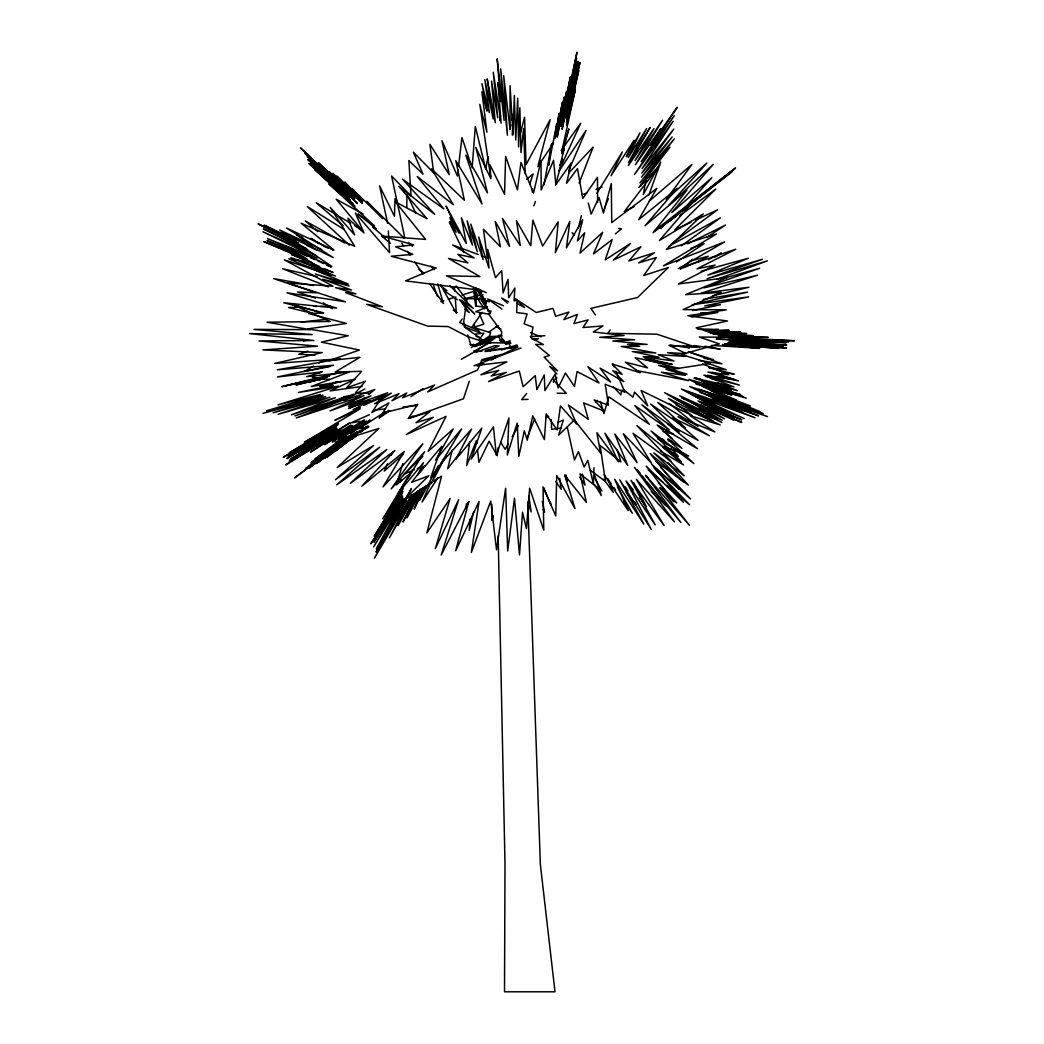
<?xml version="1.0" encoding="UTF-8"?>
<svg xmlns="http://www.w3.org/2000/svg" width="1044" height="1044" viewBox="0 0 1044 1044"><rect width="100%" height="100%" fill="white"/><g stroke="black" fill="none" stroke-linecap="round" stroke-linejoin="round"><path stroke-width="1.5" d="M406.821 207.156L406.938 194.171L415.708 213.12M593.984 467.856L593.37 483.698L587.798 460.3L584.17 466.981L578.428 451.582L574.461 459.986L567.284 427.218M512.226 134.95L513.478 113.848L511.978 120.164M466.394 503.795L466.068 508.598L468.782 501.577L455.667 550.775L479.065 501.472L471.353 552.446L490.745 501.12L496.539 549.783L505.622 488.318L507.684 550.997L514.496 498.184L519.494 554.886L522.522 512.343L526.45 528.695L529.647 488.24L543.78 530.208L543.05 486.909L555.773 515.945L556.726 475.451L574.996 508.702L564.765 475.164L586.428 502.477L580.046 473.859L601.892 491.032L593.449 475.842M470.087 518.972L469.239 530.274L473.754 511.521M458.12 169.585L457.35 175.966L441.977 140.718L449.259 174.648L429.906 144.359L433.756 172.86L413.333 152.176L423.055 174.178L408.856 160.528L411.049 195.985L391.591 176.058L404.707 237.353M458.512 166.387L461.957 137.651L472.149 167.784L475.294 126.454L485.747 169.18L488.031 156.574M498.171 447.732L497.205 455.745L489.114 441.194L478.961 462.335L477.486 449.886M553.359 382.261L553.751 379.063M469.709 441.521L466.642 465.598L476.39 440.542L476.756 443.661M463.184 325.193L466.916 299.993L456.124 285.991M485.238 307.106L485.721 303.961M532.166 191.992L532.675 188.899M499.75 120.569L500.572 115.78M543.963 184.814L551.663 143.785L548.609 165.357L556.765 123.74L554.742 138.421L559.101 113.431L555.956 135.785L562.338 102.547L556.83 136.346L564.204 97.027L557.209 137.103L566.605 91.415L560.367 125.959L570.363 76.864L561.189 126.246L576.98 52.2L564.06 117.032L576.536 58.164L562.103 129.378L576.666 61.035L565.626 116.876L578.232 61.4L566.148 118.037L578.441 65.38L566.566 119.29L579.981 62.496L566.527 122.696L578.728 70.457L566.579 125.202L575.388 89.471L561.698 151.772L568.889 128.869L562.103 153.859L564.282 148.679L559.91 165.905L562.612 159.171L555.578 184.853M621.78 390.143L620.749 394.828L613.376 386.815M509.733 129.626L510.855 124.888M578.35 228.192L581.391 215.625M452.287 449.86L447.667 468.782L460.247 452.47M520.499 132.966L524.571 117.228L526.032 164.665L550.149 119.695L537.817 166.648L553.542 142.884M493.251 515.827L491.998 520.434L491.854 504.513M402.814 463.653L396.407 484.899L412.445 471.457M529.765 184.162L533.092 173.943L526.528 179.385M469.291 381.19L463.471 398.769L408.217 418.487L417.757 404.354L382.822 413.019L388.877 402.906L371.821 412.524L381.595 397.738L354.66 405.764L364.761 397.62M533.889 205.838L535.455 201.401M648.859 195.202L660.748 161.964L643.313 194.536L646.249 177.911L640.977 185.845M579.094 183.209L593.136 147.126L568.915 172.834M527.611 436.914L534.659 418.814M603.484 210.849L608.339 198.791M438.676 465.859L431.42 483.502L444.796 457.729M480.645 294.512L481.884 291.602M568.641 170.694L586.049 130.422L559.127 170.981M387.454 463.823L384.218 471.092L402.958 454.61M391.33 455.106L392.622 452.196M430.559 483.02L422.076 502.047L437.945 477.708M558.892 170.89L580.725 123.218L561.176 150.44M420.158 489.231L406.99 517.889L422.898 487.887L414.142 509.237L425.352 486.23L419.688 500.311L438.389 465.689M418.2 490.837L402.971 522.026L420.001 489.218M492.82 359.684L494.895 355.56M468.795 501.577L441.181 555.043L458.616 499.776L435.322 548.687L450.081 498.575L426.865 532.897L441.573 476.09L402.997 500.885L428.81 475.764L411.597 482.367L424.66 465.611M417.796 490.758L398.025 525.732L413.881 494.151L389.425 537.882L411.793 494.451L374.404 558.201L406.246 500.193L376.075 552.106L411.44 488.618L376.284 548.805L403.545 498.732L373.661 546.808L402.827 496.931L373.909 542.201L402.305 495.13L370.868 543.807L402.88 491.411L374.196 536.329L403.18 488.618L382.757 518.855L412.158 469.983M508.245 443.739L505.1 449.298L500.846 442.46M512.173 436.783L518.45 425.665M490.132 351.567L491.737 348.748M596.816 193.414L622.302 152.019L610.988 175.81L634.086 140.209L626.413 156.678L639.985 132.862L628.253 157.592L646.641 128.556L628.488 162.59L650.138 127.446L628.357 165.578L653.975 128.556L635.091 160.528L662.548 120.23L635.404 164.743L660.917 128.66L650.399 145.364L677.23 107.284L641.12 161.703L674.307 115.662L634.53 174.413L673.106 121.3L642.06 168.619L673.811 129.051L641.825 173.017L672.153 136.96L641.499 177.088L674.293 138.891L639.959 182.896L670.039 147.126L638.863 187.463L659.704 165.161L624.286 211.684L634.243 206.595M398.599 492.546L406.39 480.684M408.113 478.048L409.848 475.411M610.192 329.904L607.882 333.245L656.885 334.197L695.434 347.065L668.969 345.342L686.339 353.655L667.416 352.611L685.843 356.422L658.164 354.673L674.032 361.015L643.182 356.748L664.545 363.86L635.183 357.727L647.554 367.84L625.16 362.124L640.168 372.747L612.084 363.978L622.185 374.352L612.841 370.75L623.803 381.608L600.078 368.167L610.623 382L587.889 366.744L598.982 382.978L577.11 371.599L574.461 386.502L565.443 373.021L558.096 387.885L555.134 374.222L544.89 390.587L544.263 374.94L536.903 389.686L535.259 375.618L523.161 386.75L519.286 371.025L488.553 381.569L506.301 372.408L491.124 376.01L498.771 370.372L480.853 374.783L506.888 361.837L474.106 365.7L520.995 347.978M482.302 312.273L472.058 326.889L490.589 332.749L487.705 341.023L481.441 340.213M462.166 319.059L459.712 322.531L478.661 330.609L480.175 332.958L464.123 326.707L486.36 342.719L467.477 336.494L448.202 326.563L427.688 326.12L366.757 304.378L382.3 306.766L345.538 292.529L355.952 293.886L335.476 287.635L351.554 290.023L322.583 279.231L349.101 286.004L315.353 273.972L348.226 284.059L306.531 266.52L335.45 276.06L290.989 257.698L333.101 272.445L324.149 268.582M480.096 338.387L483.881 333.153L475.646 334.041M446.532 455.758L430.663 477.76L441.795 446.258L417.809 474.876L423.394 462.766L398.443 492.898L424.582 451.804L391.2 488.892L422.833 443.831L383.07 486.869L404.328 451.439L361.824 486.165L394.945 450.486L350.353 483.333L386.802 449.507L336.677 484.886L379.742 447.145L335.437 479.744L373.661 445.41L337.16 467.555L378.894 428.445L335.346 442.186L369.002 426.879L351.945 429.828L367.018 421.463M401.718 479.64L399.8 482.197L401.901 479.822M526.685 393.484L521.687 399.591L528.107 399.343M411.923 499.149L419.062 490.602M682.946 209.844L711.851 177.715L671.775 212.545L713.209 164.365L668.604 205.577L706.84 163.021L666.229 199.574L691.963 164.391L649.277 201.114M422.807 456.411L404.158 473.976L414.416 469.787M356.617 397.673L348.565 404.902L363.051 399.487M595.458 402.279L597.507 400.452M485.956 343.071L491.215 338.439L488.24 337.917M698.097 262.305L700.498 260.282L683.22 267.995M556.87 377.837L553.751 380.46L566.461 393.431L557.131 393.197M615.386 233.908L621.493 228.806L618.492 228.427M680.336 269.287L692.498 259.356M368.545 394.567L374.848 389.477L344.259 400.413L364.852 388.916M356.904 435.139L351.972 439.08L357.126 435.152M360.611 432.19L368.01 426.278M654.118 231.115L735.537 167.967L685.882 207.09M388.681 410.37L379.116 417.9L389.738 410.814M353.72 436.209L327.033 457.063L355.495 435.283M357.531 433.221L361.341 430.245L357.544 433.143M731.1 171.581L672.975 217.452L732.157 171.503L670.17 220.075L709.006 189.825M353.407 435.844L324.658 458.212L353.759 436.027M355.978 435.048L334.915 451.439L356.487 434.957M359.697 432.151L367.136 426.37L360.663 431.316M665.589 223.794L676.89 214.999M683.154 210.105L695.709 200.331M685.086 207.847L728.529 174.061M669.87 220.61L679.761 212.937M683.468 210.066L688.414 206.229L683.363 210.131M669.648 220.95L677.269 215.038M665.654 223.807L677.034 215.012M660.565 228.166L662.992 226.3M669.922 220.636L679.866 212.989M360.297 432.046L367.906 426.226M364.865 429.254L367.436 427.296M660.565 228.062L662.744 226.587M353.368 435.779L316.697 463.471L352.611 435.818L308.502 468.495L357.387 431.59L294.578 477.878L347.456 437.958L305.605 468.586L343.006 440.698L312.848 462.662L347.143 437.018L311.047 463.158L344.037 438.976L311.621 462.231L338.804 442.225L315.001 459.047L355.312 428.431M679.748 215.769L715.766 189.029L674.855 229.771L691.024 222.215M671.37 243.918L717.476 209.857L695.434 220.153M357.896 426.526L361.785 423.681M681.301 245.888L720.295 217.87L669.087 246.136M488.892 332.149L498.132 325.532M410.984 396.629L422.937 388.655M676.564 261.953L704.152 243.578L690.984 248.224M706.84 237.34L725.489 225.06L687.722 243.839M385.236 411.767L359.645 428.366L370.098 420.001L350.262 433.86L366.353 421.163L338.674 439.354L364.63 420.458L332.279 442.043L364.121 419.845L324.684 444.587L352.572 425.521L310.446 452.156L350.888 425.012L285.73 464.893L340.775 429.606L289.162 461.344L350.118 422.689L290.023 459.504L337.225 429.071L286.708 458.642L336.546 428.131L287.883 456.071L336.142 427.192L283.302 457.259L337.617 425.065L289.318 452.783L338.53 423.486L304.457 442.251L360.167 408.856L334.915 420.262L360.128 407.395L353.185 409.744L369.889 400.752L361.146 403.858L363.978 402.436M714.762 257.281L721.378 253.013L708.406 259.708M471.288 347.574L489.179 336.416L490.275 336.755L474.994 346.634L494.673 338.256L476.469 350.706L461.357 359.267M413.111 415.917L409.065 418.409L429.906 411.636L415.956 422.742L433.417 417.3L406.338 434.5L446.088 416.373L428.157 451.399L453.213 428.98L435.635 460.039L461.605 428.94L441.077 463.301L471.614 429.123L455.706 459.49L481.819 428.171L471.183 459.112L493.434 426.931L496.344 455.314L508.937 418.018L507.332 455.067L517.172 423.094L518.829 456.332L524.31 430.807L527.259 440.176L532.792 415.864L544.381 439.55L546.182 413.894L557.104 430.024L560.432 405.894L576.614 424.034L568.419 405.02L588.32 419.336L583.661 402.906L604.346 411.179L594.127 399.891L608.469 405.202L605.207 384.218L624.912 392.244L615.921 371.338M471.679 345.368L473.611 344.181M315.092 375.709L312.313 377.393L329.787 379.468M319.268 373.191L322.048 371.52M313.526 366.092L304.013 371.52L330.4 366.483M318.955 362.999L324.397 359.893M356.67 403.963L348.631 408.543L367.501 401.274M697.17 262.501L708.197 256.237L689.862 261.078M474.394 351.11L489.545 342.719L510.66 343.071M477.956 366.496L483.75 363.612M490.993 360.01L496.787 357.126L481.519 360.702M545.673 417.626L548.583 416.308M369.459 414.677L350.549 423.042L360.049 421.267M509.994 340.67L505.609 342.549L510.294 341.975M557.613 422.481L563.368 420.079L558.618 435.126L574.396 419.975L600.574 453.005L596.881 432.725L618.479 461.905L604.907 433.221L627.744 465.428L614.759 434.03L637.101 462.636L623.372 433.743L651.508 463.249L633.003 433.273L670.992 461.148L636.879 425.574L681.249 461.605L651.091 431.041L693.882 463.562L667.521 439.015L681.954 448.346L657.159 424.986L697.653 448.816L667.599 423.916L698.084 440.333L673.798 419.14M417.339 468.599L421.737 466.798M501.381 350.066L505.766 348.291L485.499 350.51M487.496 306.936L475.633 311.699L489.597 314.348M582.356 194.706L586.924 192.931M596.033 189.395L602.114 187.033M340.605 398.599L346.464 396.328M717.137 279.231L767.418 260.87L707.049 278.774L762.342 259.317L707.858 275.068L748.274 258.246L701.137 271.27M307.863 351.202L298.845 354.229L315.014 355.13M506.196 344.089L509.198 343.124M440.829 301.716L443.857 300.763M448.398 299.341L455.954 296.953M462.009 295.047L475.62 290.754L476.364 306.179L483.75 306.949M517.158 344.951L506.536 348.161L517.446 346.086M533.875 339.887L538.43 338.517L532.179 339.287M720.543 279.205L759.64 268.282L703.93 287.87L757.618 275.198L700.798 293.299L748.939 287.244L712.647 295.765M323.575 378.437L308.358 382.195L323.901 378.424M323.718 378.032L311.282 381.099L322.948 378.306M298.336 383.631L329.656 375.971L281.802 386.685L307.275 380.721M322.622 378.424L295.987 384.962L322.792 378.489M326.785 376.962L296.444 384.336L326.615 376.962M286.526 385.458L341.466 372.069M482.902 294.695L464.567 298.623L485.682 298.91M489.297 338.674L501.968 335.998M692.446 310.577L720.386 304.77L704.687 305.892L748.678 296.887L692.172 304.731L747.53 292.15L703.238 299.341M303.608 340.866L308.293 339.992M490.067 338.426L498.797 336.847L501.72 342.328M691.18 316.971L717.815 312.469L700.511 312.913M669.282 369.798L710.311 363.442L681.432 354.503L719.355 343.881L699.219 337.042L726.219 337.29L696.152 327.816L727.498 320.978L687.839 315.771L726.298 309.833L683.102 309.598L721.195 292.398L685.503 294.63L727.342 277.56L678.391 283.981L715.062 265.111L696.974 268.817L735.746 249.229L678.417 268.517L724.653 241.908L663.449 265.842L716.523 234L666.398 249.438L703.33 213.942L659.43 240.485L691.924 202.797L653.113 232.708L686.952 190.138L645.022 225.765L677.23 188.311L638.536 219.814L656.833 188.364L611.732 222.555L611.327 183.392L603.445 213.067L599.008 197.407L591.139 214.072L588.333 203.071M362.098 386.424L330.074 390.913L355.169 379.311L311.269 386.515L349.061 372.095L306.675 376.675L321.957 371.938L277.495 376.949L333.558 365.269L277.273 369.798L340.474 358.81L274.572 363.429L322.152 352.585L262.931 349.91L317.65 346.177L259.069 340.97L313.905 340.514L249.581 333.61L312.143 334.589L253.992 329.382L310.329 329.669L267.107 322.218L330.256 321.435L291.289 303.974L323.04 313.409M561.046 428.066L551.676 429.332L551.232 419.61M499.998 339.861L503.169 339.444M490.014 342.967L470.935 345.29L467.816 334.967M301.39 322.048L327.203 319.203M474.576 351.697L482.38 350.849M374.248 410.109L385.445 408.896M403.049 406.977L417.443 405.411M335.15 382.169L341.192 381.556L319.699 386.567L333.271 385.301L298.401 392.44L338.36 386.176L278.004 404.876L320.534 394.423L266.52 410.827L323.001 395.35L262.944 413.359L325.584 396.576L273.137 412.758L330.021 397.151L278.187 414.259L335.307 397.712L291.367 414.833L353.799 394.188L294.93 415.917L348.148 398.116L296.222 417.952L364.03 395.585L330.008 410.892L370.959 395.924L348.683 406.677L387.663 392.779L363.703 405.333L391.343 393.157L374.47 403.858L399.043 393.614L391.918 400.831L406.808 393.001L402.527 397.764L434.682 384.988L427.675 391.944L477.604 369.967L481.989 359.645L503.312 353.994L517.85 346.973L485.003 351.554L499.123 345.995L494.608 345.773L476.69 352.037L473.898 350.732M530.287 336.651L544.89 335.685M501.538 335.333L498.458 335.516L501.355 335.672M479.183 344.324L482.041 344.168M488.357 336.586L500.976 336.09M299.745 307.158L288.575 307.549L311.882 313.213M320.495 306.414L330.074 306.075M343.515 396.629L349.936 396.563M357.962 396.472L361.159 396.446M713 333.702L746.786 333.532L710.22 333.01L740.77 332.201L707.101 331.496L729.143 330.243L704.061 330.374L718.507 329.486L697.379 328.912M491.189 311.099L487.992 310.995L490.732 312.352M644.866 356.709L659.025 357.231L632.403 351.567L655.854 353.029L621.154 346.477L639.607 346.36L627.483 344.416L647.189 344.429L612.867 340.957L634.621 339.796L599.765 337.29L624.038 335.502L593.253 331.953L602.988 325.95L583.022 327.503L588.111 319.908L573.926 323.575L577.449 314.479L563.877 319.634L568.876 312.065L555.643 316.332L553.02 308.398L536.224 312.469L514.888 298.401L524.662 307.575L516.754 303.308M507.762 343.084L510.699 343.202M712.987 333.989L753.181 335.646L718.389 335.516L768.423 337.408L718.559 336.821L794.419 340.762L728.477 338.674L788.729 341.688L716.197 339.052L786.184 342.667L729.443 340.997L786.693 345.12L728.673 342.106L783.17 346.504L727.746 343.058L786.615 348.03L724.614 343.92L778.693 348.291L722.357 344.664L759.601 348.357L711.564 345.407M369.837 393.457L355.43 392.857L365.361 381.19L346.386 387.95L361.681 371.286L335.15 372.069L359.919 357.309L328.925 360.689L359.371 350.027L321.487 342.145L348.174 335.737L307.719 328.886L346.464 323.444L308.528 313.552L323.679 312.861L283.798 302.76L336.638 308.084L287.009 292.803L345.551 301.82L287.766 282.989L333.062 286.213L284.386 259.865L330.765 275.133M470.061 344.611L477.395 345.016M686.234 346.021L699.741 347.495L693.869 345.603L720.243 349.127L704.804 346.19M377.119 399.304L381.712 399.839M499.972 340.67L504.709 341.257M480.723 290.284L405.503 280.875L436.235 267.969L391.213 256.263L412.811 254.331L395.741 246.802L413.75 244.87L382.352 236.127L425.613 239.415L395.467 201.91L427.087 218.744L398.821 186.38L434.722 214.359L402.475 179.137L443.739 208.826L417.261 176.501L453.37 204.728L431.459 168.841L464.41 200.252L455.797 160.632L482.015 203.998L465.872 155.165L487.47 192.84L475.803 147.387L490.902 178.733L489.858 164.613L504.526 194.275L505.648 156.404L517.459 189.838L520.982 162.446L533.562 193.049L541.053 160.163L541.157 190.008L553.555 160.28L555.839 184.788L571.316 162.747L566.527 183.3L577.449 168.58L582.8 198.451L597.507 177.271L597.599 202.627M708.954 367.527L726.206 369.759L704.831 362.268M694.169 378.333L700.146 379.142L695.474 377.928M670.144 345.172L689.301 347.809L683.246 345.982M721.691 372.382L734.232 374.13L708.967 367.723M704.061 358.327L713.639 359.671L688.909 352.024M489.284 301.325L486.165 300.881L489.231 301.846M698.645 360.441L721.9 363.808L688.335 351.737M311.112 262.109L288.718 258.834L325.989 274.363M313.526 285.56L273.541 278.591L316.215 292.777L297.605 292.007L315.588 298.14M696.113 384.153L716.132 388.316M716.889 376.427L738.46 380.929L712.191 372.251M711.982 378.972L716.667 379.951L712.021 378.815M313.226 305.827L316.332 306.479M657.916 438.558L663.762 439.85M668.16 440.829L672.558 441.808L668.591 439.146M317.063 276.569L282.65 268.765L328.416 286.852M644.709 357.922L672.362 364.369L645.57 359.541L679.279 368.571L658.516 365.348L687.03 374.17L665.863 369.211L685.229 375.292L661.374 372.225L688.675 380.642L635.77 370.398M476.09 336.416L479.222 337.16L480.331 345.172M663.044 431.577L673.51 434.082L658.19 425.795M705.535 376.466L739.296 385.053L707.506 375.214M723.753 389.712L726.911 390.56M703.565 382.117L731.687 389.83L703.878 380.734M701.986 384.662L743.263 396.72L718.494 388.825M725.632 390.247L740.875 394.789L715.192 386.515M702.638 386.371L731.818 395.05L701.699 385.236M697.797 413.737L716.732 419.401L695.526 404.354M720.308 393.862L724.888 395.271L711.29 390.587M704.308 403.976L716.484 407.799L695.696 395.206M712.178 397.894L767.484 416.569L716.576 397.62M723.753 403.845L758.557 415.838L713.535 398.678M713.587 396.511L709.098 394.841L763.177 413.411L709.215 393.118L750.466 406.025L720.216 394.449M478.282 254.54L452.665 244.975L474.172 257.907L457.833 254.358L467.921 262.931L448.555 258.455L479.875 276.543L446.467 275.825L486.269 292.633M481.297 255.663L487.326 257.92L483.437 229.302L500.467 246.789L495.221 221.511L509.446 246.306L502.464 218.418L520.251 245.549L516.48 220.754L530.757 245.745L532.884 220.14L542.658 246.084L558.175 221.824L555.382 252.7L569.841 221.38L566.409 247.898L582.709 219.605L577.436 240.916L584.679 232.799L579.994 253.079L602.74 232.277L593.475 253.927L612.215 239.585L605.233 259.852L630.498 243.474L613.402 260.1L640.99 246.749L628.814 260.974L654.588 252.687L638.706 262.892L656.402 257.503L643.743 275.512L668.356 267.499L637.519 297.54L590.865 308.398L595.432 314.949M699.898 392.322L749.997 411.623L699.128 389.242L759.719 411.545L717.554 393.862L736.229 399.956L696.296 383.096L746.199 398.142L701.438 380.682L737.377 390.678L716.85 382.391M663.553 446.258L688.714 456.111L657.851 439.015M530.535 332.71L541.014 336.834M306.936 258.834L263.858 241.634L307.81 260.517L291.289 254.41L319.66 266.651M711.564 400.178L755.06 417.744L698.384 397.281L744.202 418.5L708.067 403.897M704.23 404.55L741.736 419.871L713.574 407.382M298.388 253.483L266.99 240.616L304.026 256.928M326.798 265.124L331.287 266.964L326.837 264.993M707.91 409.326L713.731 411.754L707.023 408.452M302.812 237.471L296.822 234.952L312.6 246.11M323.757 246.28L328.247 248.159M707.819 408.191L741.671 422.415L712.517 409.118M702.56 363.821L728.581 374.783L707.962 372.069L734.571 379.559L703.891 375.188L733.984 386.946L694.351 378.058L731.531 391.422L688.975 379.377L724.523 397.503L689.64 386.515L728.895 405.62L681.432 389.099L715.388 407.538L697.992 400.87L733.932 420.197L679.696 395.78L722.187 420.236L664.65 392.727L713.274 421.358L676.094 405.163M503.508 305.788L487.639 298.923L501.916 309.011M307.523 256.419L267.434 238.606L317.05 258.116L262.879 231.768L315.836 255.31L263.453 228.923L307.615 249.516M310.499 257.738L314.949 259.708M317.924 261.026L323.862 263.662M715.492 400.243L743.341 412.693L690.619 393.745L733.841 417.287L700.028 402.123M321.813 249.581L279.74 230.032L316.71 249.986L306.492 245.17M294.799 239.663L264.119 225.204L295.883 241.216M298.675 243.121L258.012 223.807L306.44 248.576M697.744 413.985L720.164 424.96L690.006 415.577L714.866 431.903L677.974 416.673L709.424 435.739L672.832 417.731M681.862 397.712L724.51 418.801L700.72 404.667M495.691 326.433L501.029 329.095M381.582 235.761L385.132 237.667L372.604 226.992L376.231 228.793L358.131 214.02L374.561 225.974L328.899 183.888L354.934 206.451L314.831 169.663L353.002 203.789L308.907 163.464L350.392 200.317L310.89 163.947L349.362 198.347L307.784 159.484L348.383 196.298L307.262 156.561L357.413 203.476L305.031 153.364L348.239 193.884L300.515 147.922L354.856 198.725L318.394 162.629L354.503 197.094L328.964 171.542L362.555 203.45L332.892 173.434L361.916 202.066L336.834 176.084L361.341 200.043L344.664 182.061L363.168 200.787L352.206 188.899L382.874 218.627L366.796 201.309L404.393 238.41M363.129 214.033L336.233 199.26L361.694 229.824L354.816 225.726M508.676 301.912L501.746 298.101L507.423 303.217M333.375 249.751L330.583 248.185L332.879 250.116M344.859 243.082L305.318 220.963L317.702 231.494M350.68 223.272L316.241 202.81L343.267 225.83M323.392 245.784L310.916 238.319L318.629 243.591M660.408 450.943L683.52 464.932L662.888 447.302L678.391 456.372L670.914 448.202M681.823 397.855L684.59 399.565M699.767 408.935L721.861 422.559L673.641 397.699L712.504 420.797L668.264 398.403L692.198 415.564L641.081 390.469L647.789 405.92L634.543 392.113L632.977 397.203L623.32 389.529M344.376 229.641L307.158 206.49L349.335 245.17M453.213 310.081L457.181 312.587M330.974 274.794L285.39 246.045L331.861 266.39L280.901 232.264L333.193 257.542L286.63 228.101L334.015 250.064L301.103 223.233L354.738 246.319L330.191 207.312L354.595 234.887L347.809 218.261L363.951 232.916L355.404 213.015L389.542 252.661L388.342 230.933M323.105 302.904L332.318 308.75M457.481 299.785L444.013 290.676L447.015 290.61L440.62 285.782M655.658 461.226L688.309 485.055L667.795 462.466M590.382 470.309L605.494 481.506L600.078 445.37L620.906 461.957L617.121 449.533M418.905 269.365L424.021 273.228M464.671 309.037L469.239 312.626L459.543 299.732L474.707 314.087L461.122 300.085L473.35 308.437L449.69 285.547M669.413 403.584L698.005 426.304L657.811 402.527L685.503 427.909L650.699 404.106L679.161 431.968L641.943 404.824L669.387 430.024L634.882 405.568L649.316 424.269L608.809 396.851L603.954 413.62L600.431 401.614M381.66 236.153L390.469 243.291M648.272 469.983L662.875 482.289M666.529 485.356L689.653 504.839L654.118 468.117M654.627 467.529L690.554 498.967L660.774 467.49M645.453 475.425L647.867 477.539M659.912 488.109L676.786 502.895L658.333 482.772M651.208 491.476L666.202 505.975L647.319 482.302M408.948 242.9L412.367 246.28M664.884 431.577L671.775 438.402M663.658 454.323L684.238 475.777L653.87 452.874L683.154 481.832L650.151 453.527L678.991 489.166L651.756 464.293L683.455 502.321L646.158 466.146L673.876 501.864L660.121 487.692L689.431 525.236L645.936 475.646L680.845 522.431L634.465 467.438L674.502 521.922L636.462 479.444L664.114 525.537L631.007 480.344L655.227 524.871L626.061 480.958L651.234 529.36L619.758 479.888L643.783 524.075L614.72 479.274L628.201 510.62L604.111 474.615M556.909 373.961L549.77 366.483L557.496 370.842L544.159 357.178L549.47 355.443L535.637 344.376L543.402 344.598L531.122 337.76L533.001 327.15L524.101 323.81L527.103 313.892L516.636 312.534L517.25 300.111L514.066 300.868L514.901 288.079L508.689 297.749L508.023 279.374L503.104 292.907L501.668 270.566L495.495 277.652L487.639 249.359L488.931 268.034L478.7 236.962L483.163 259.617L470.792 224.095L477.317 251.748L467.125 220.858L472.436 245.066L461.409 217.778L466.303 243.578L446.049 206.059L459.086 233.23L449.781 217.583L456.137 232.316L449.833 221.589M662.379 438.871L667.716 444.705M430.963 266.194L434.16 269.783M572.086 232.642L574.083 235.122M637.375 469.839L640.363 473.584M642.347 476.077L645.336 479.809M627.183 482.354L633.238 489.988M639.293 497.623L646.366 506.523L633.643 482.667M473.558 324.567L475.385 326.902L483.79 324.123L479.418 313.826M626.204 492.39L635.953 504.97M484.677 308.815L479.94 302.421L473.128 288.979M488.475 313.944L501.759 331.861L501.237 337.147L506.118 344.494L508.271 342.419L511.429 348.109M603.706 479.235L613.259 492.416L607.425 478.53L611.105 483.672M613.872 487.522L615.712 490.093M624.012 501.655L632.299 513.217L617.461 486.83M396.851 201.296L395.05 198.751L394.462 216.356L379.611 185.884L387.611 223.338M555.669 481.362L561.267 489.31L559.741 478.322M401.77 243.252L403.61 245.927M407.317 251.278L410.083 255.297M414.703 261.992L423.016 274.037M429.476 283.407L443.335 303.478L437.762 283.916M461.252 248.498L464.006 252.517L449.298 222.215M473.532 288.875L477.93 295.348M479.692 297.932L490.249 313.448L476.09 288.079M579.681 477.121L585.031 485.095L582.33 474.041M594.467 484.56L601.396 495.548L593.879 472.997M478.113 290.101L486.426 303.399L478.87 289.018M625.447 486.922L627.953 491.006M634.674 501.916L636.357 504.643M440.685 284.842L456.385 313.265L455.21 297.566M543.141 509.381L544.524 512.317L542.267 501.42M612.711 363.873L614.002 366.849M543.702 487.718L550.997 505.322L550.423 502.151M527.507 502.999L531.161 511.873L528.851 496.213M564.934 475.19L567.114 481.232L566.2 475.059M433.143 284.02L437.253 296.131M464.254 323.183L465.585 327.607M490.654 176.814L479.809 104.387L486.922 132.196L481.91 91.82L486.987 111.108L481.91 83.703L489.349 112.635L484.834 79.592L493.225 119.003L487.209 78.887L495.3 122.761L491.528 81.067L497.753 117.737L493.264 72.258L501.133 123.127L497.962 82.593L500.611 101.62L497.179 58.829L504.121 120.438L500.663 68.852L507.423 135.185L503.704 75.742L510.059 129.365L510.046 85.699L513.087 134.898L514.327 95.369L515.762 139.974L517.707 98.24L518.62 147.008L519.873 107.819L520.969 152.568L523.657 128.542L525.21 173.813M473.65 290.336L475.686 306.179M490.223 339.966L490.536 343.071M454.388 286.578L454.74 291.289M527.768 501.851L540.361 864.536L555.003 991.8L504.513 991.8L505.009 864.536L498.171 536.003M664.924 224.447L659.978 228.284L664.95 224.46M324.24 378.541L318.081 380.068L324.24 378.581"/></g></svg>
